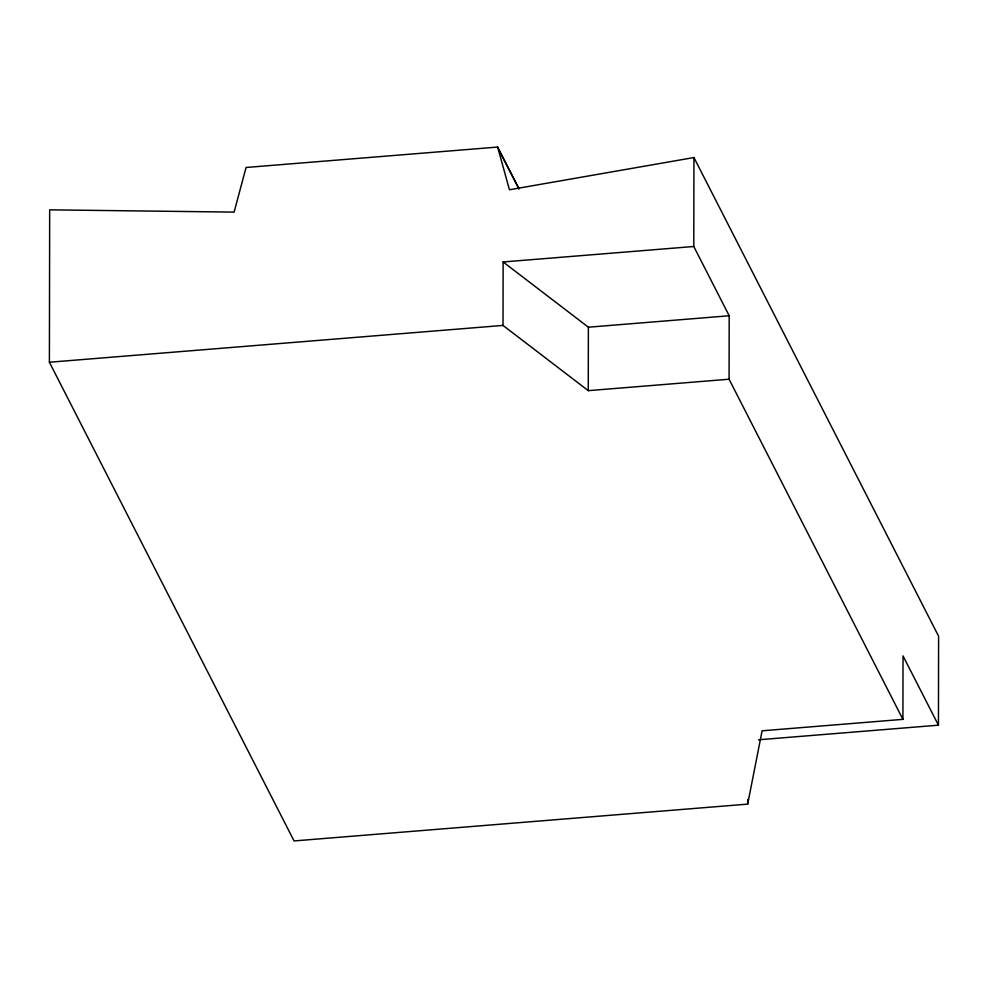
<?xml version="1.0" encoding="UTF-8"?>
<svg xmlns="http://www.w3.org/2000/svg" width="988" height="988" viewBox="0 0 988 988"><rect width="100%" height="100%" fill="white"/><g stroke="black" fill="none" stroke-linecap="round" stroke-linejoin="round"><path stroke-width="1.48" d="M758.549 739.79L938.439 725.18L903.032 655.909L902.921 719.363L762.106 730.799L747.681 804.121L294.066 840.936L49.4 362.238L49.672 209.839L234.107 212.111L246.061 167.478L497.631 147.064L518.984 188.856M729.082 379.219L588.268 390.655L503.016 325.423L503.127 261.968L693.786 246.494L729.193 315.765L729.082 379.219L902.921 719.363M588.268 390.655L588.379 327.201L503.127 261.968M693.786 246.494L693.934 157.549L509.438 189.758L497.631 147.064M747.681 804.121L747.681 799.588M938.439 725.18L938.6 636.235L693.934 157.549M49.4 362.238L503.016 325.423M588.379 327.201L729.193 315.765M499.236 150.522L518.873 188.708"/></g></svg>
